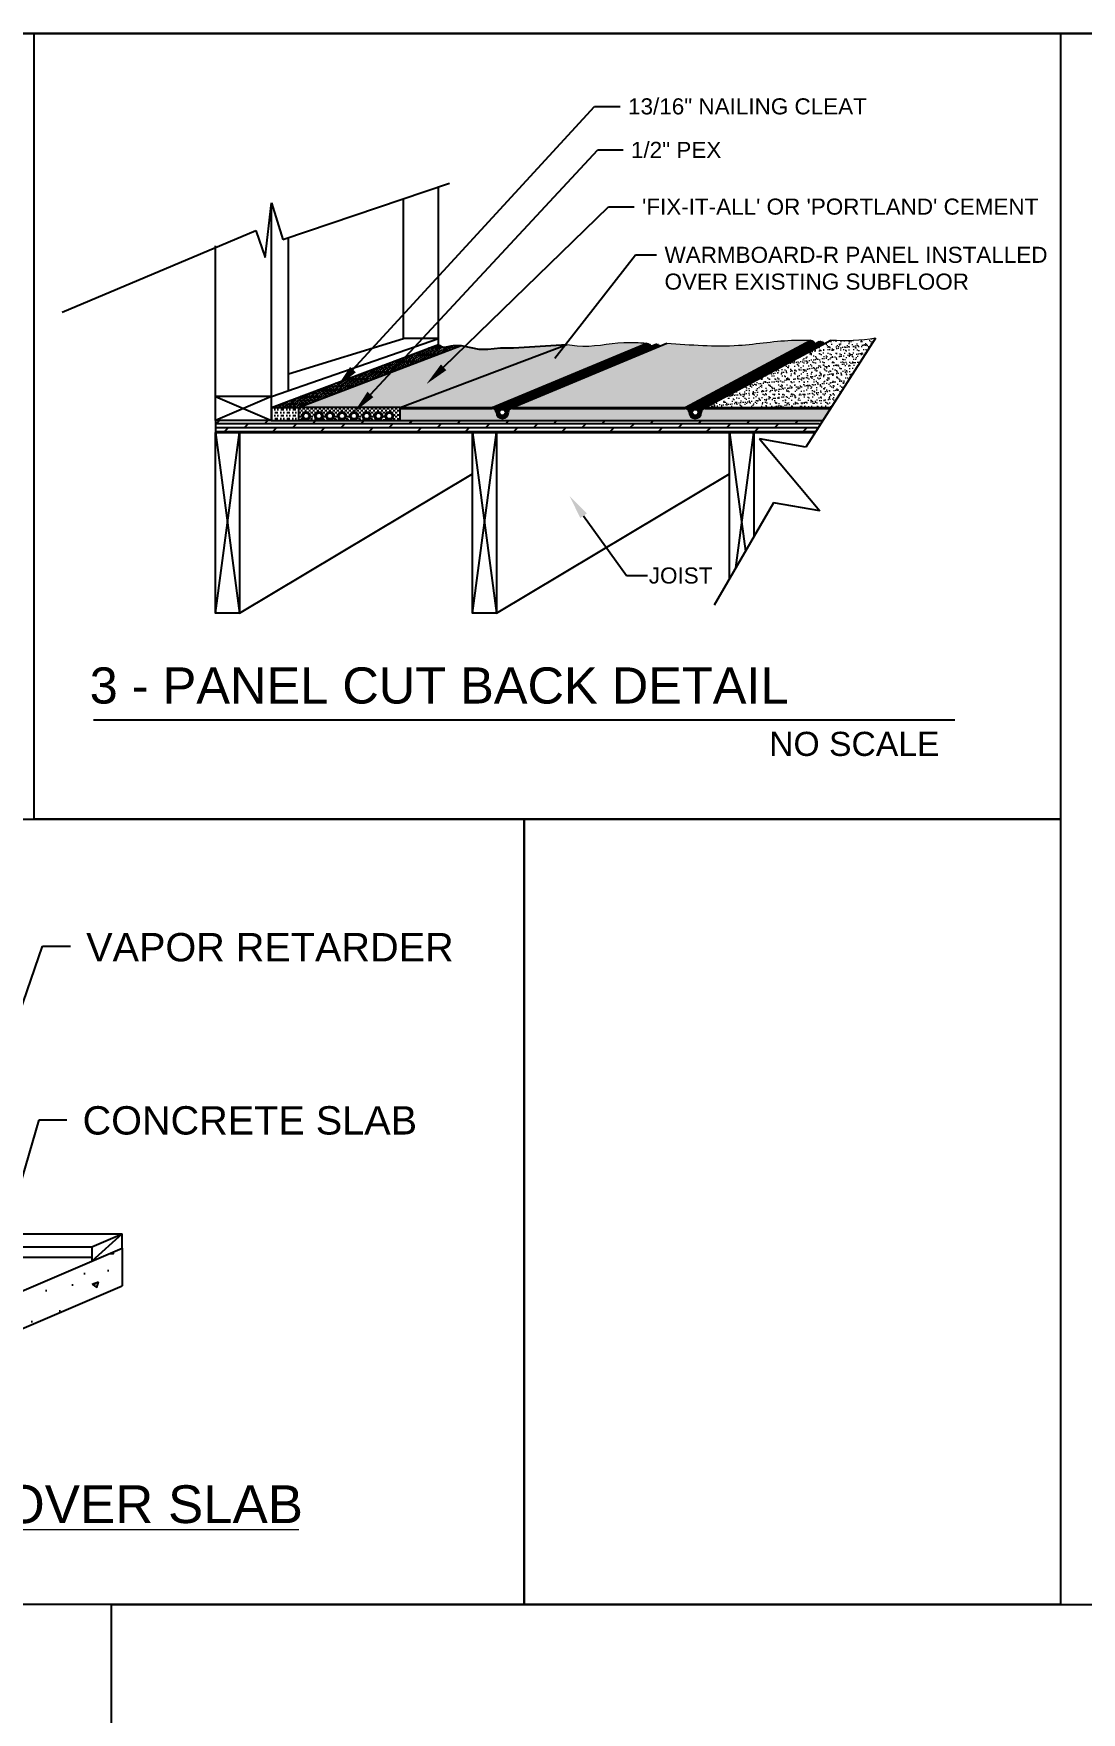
# Paper-space layout 'WB-R INST' of a CAD drawing. Header units: inches. Extents: x 0.2 to 34.4, y 0.5 to 23.
# Drawn here: x 6.58 to 13.1, y 12.55 to 23 of the extents above; entities that cross this region are included whole.
import ezdxf
from ezdxf import colors
from ezdxf.entities.mleader import LeaderData, LeaderLine
from ezdxf.enums import TextEntityAlignment as Align
from ezdxf.math import Vec2, Vec3

# ---------------------------------------------------------------- set-up
doc = ezdxf.new("R2010")
doc.units = ezdxf.units.IN
doc.header["$MEASUREMENT"] = 0
doc.layers.add('B_Schedules', color=7, linetype='Continuous', lineweight=13)
doc.layers.add('W_Grooves', color=7, linetype='Continuous', lineweight=5)
for name, color, linetype in [('D_Details', 7, 'Continuous'), ('D_foundation', 145, 'Continuous'), ('S_PANEL DETAIL', 7, 'Continuous'), ('Title Block', 7, 'Continuous')]:
    doc.layers.add(name, color=color, linetype=linetype)
doc.styles.get("Standard").update_dxf_attribs({"font": 'arial.ttf'})
doc.dimstyles.get("Standard").update_dxf_attribs({"dimtxt": 4, "dimasz": 6, "dimexe": 0.18, "dimexo": 0.0625, "dimgap": 0.09, "dimtad": 0, "dimtih": 1, "dimtoh": 1, "dimdec": 4, "dimzin": 0, "dimdsep": 46, "dimlunit": 4, "dimtxsty": 'Standard', "dimcen": 0.09, "dimadec": 0, "dimazin": 0, "dimtfac": 1, "dimtdec": 4, "dimtofl": 0, "dimtmove": 0, "dimatfit": 3, "dimfxl": 1, "dimtolj": 1, "dimtzin": 0, "dimarcsym": 0})
pattern_1 = [(0, (-1705.35023, 1541.23139), (0.375, 0.1875), [0.1875, -0.1875, 0, -0.1875, 0, -0.1875])]

# ---------------------------------------------------------------- blocks, each defined once
blk = doc.blocks.new('WB-R Title Block')
at = {"layer": 'Title Block', "lineweight": 30}
blk.add_lwpolyline([(0, 0), (31.625, 0), (31.625, 22.5), (0, 22.5)], close=True, dxfattribs=at)
at = {"layer": 'Title Block'}
for tag, p in [('DATE', (33.404, 1.934)), ('DESIGNER', (33.506, 1.286)), ('REVIEWED', (33.643, 0.987))]:
    blk.add_attdef(tag, text='', height=0.125, dxfattribs=at).set_placement(p, align=Align.MIDDLE_CENTER)
blk = doc.blocks.new('WB-R Tubing Channel Detail')
at = {"layer": 'D_foundation'}
h = blk.add_hatch(dxfattribs=at)
h.set_pattern_fill('SWAMP', color=256, scale=0.2)
h.set_pattern_definition([(0, (-1705.35023, 1541.23139), (0.1, 0.17320508), [0.025, -0.175]), (90, (-1705.33773, 1541.23139), (-0.1, 0.1732050806), [0.0125, -0.333910161]), (90, (-1705.3346, 1541.23139), (-0.1, 0.1732050806), [0.01, -0.336410161]), (90, (-1705.34085, 1541.23139), (-0.1, 0.1732050806), [0.01, -0.336410161]), (60, (-1705.33148, 1541.23139), (-0.1, 0.173205081), [0.008, -0.192]), (120, (-1705.34398, 1541.23139), (-0.2, 8e-11), [0.008, -0.192])])
h.paths.add_polyline_path([(29.46, 23.36), (26.13, 23.15), (25.32, 23.14), (24.53, 23.07), (23.98, 23.07), (22.87, 23.29), (12.76, 19.44), (19.08, 19.44)])
at = {"layer": 'S_PANEL DETAIL'}
h = blk.add_hatch(dxfattribs=at)
h.set_pattern_fill('ANSI36', color=42, angle=345)
h.set_pattern_definition([(30, (-1705.35023, 1541.23139), (0.126943057, 0.2176281755), [0.3125, -0.0625, 0, -0.0625])])
edge = h.paths.add_edge_path()
edge.add_spline(control_points=[(22.87, 23.29), (22.63, 23.29), (22.23, 23.3), (21.71, 23.14), (21.52, 23.31), (21.46, 23.36)], knot_values=[0, 0, 0, 0, 0.729279, 1.214837, 1.452489, 1.452489, 1.452489, 1.452489], degree=3, periodic=0)
edge.add_line((21.46, 23.36), (11.08, 19.44))
edge.add_line((11.08, 19.44), (12.76, 19.44))
edge.add_line((12.76, 19.44), (22.87, 23.29))
h = blk.add_hatch(dxfattribs=at)
h.set_pattern_fill('MUDST', color=36, scale=0.75)
h.set_pattern_definition(pattern_1)
h.paths.add_polyline_path([(11.08, 19.44), (11.08, 18.63), (12.76, 18.63), (12.76, 19.44)])
h = blk.add_hatch(dxfattribs=at)
h.set_pattern_fill('MUDST', color=36, scale=0.75)
h.set_pattern_definition(pattern_1)
h.paths.add_polyline_path([(45.85, 19.38), (38.06, 19.38, 0.414308), (37.81, 19.13, -1), (37.06, 19.13, 0.414214), (36.81, 19.38), (26.06, 19.38, 0.414214), (25.81, 19.13, -1), (25.06, 19.13, 0.414214), (24.81, 19.38), (19.08, 19.38), (19.08, 18.63), (45.38, 18.63)])
h = blk.add_hatch(dxfattribs=at)
h.set_pattern_fill('DOLMIT', color=42)
h.set_pattern_definition([(0, (-1705.35023, 1541.2314), (0, 0.25), []), (45, (-1705.3502, 1541.2314), (-0.5, 0.5), [0.3535534, -0.70710678])])
h.paths.add_polyline_path([(44.84, 17.88), (45.28, 18.63), (7.58, 18.63), (7.58, 17.88)])
at = {"layer": 'W_Grooves', "ltscale": 0.8}
h = blk.add_hatch(dxfattribs=at)
h.set_pattern_fill('AR-SAND', color=93, scale=0.2)
h.set_pattern_definition([(37.5, (-1708.99314, 1541.2314), (-0.01259867, 0.385364754), [0, -0.304, 0, -0.34, 0, -0.325]), (7.5, (-1708.99314, 1541.2314), (0.35395534, 0.56442921), [0, -0.164, 0, -0.274, 0, -0.105]), (327.5, (-1709.23914, 1541.2314), (0.62282837, 0.00113181), [0, -0.1, 0, -0.36, 0, -0.47]), (317.5, (-1709.23914, 1541.2314), (0.60122532, 0.17553511), [0, -0.05, 0, -0.236, 0, -0.27])])
edge = h.paths.add_edge_path()
edge.add_line((19.08, 19.44), (24.81, 19.44))
edge.add_line((24.81, 19.44), (34.42, 23.45))
edge.add_spline(control_points=[(34.42, 23.45), (33.95, 23.48), (32.5, 23.56), (30.84, 23.13), (29.67, 23.33), (29.46, 23.36)], knot_values=[0, 0, 0, 0, 1.434978, 4.340374, 4.980058, 4.980058, 4.980058, 4.980058], degree=3, periodic=0)
edge.add_line((29.46, 23.36), (19.08, 19.44))
edge = h.paths.add_edge_path()
edge.add_line((36.81, 19.44), (44.63, 23.63))
edge.add_spline(control_points=[(44.63, 23.63), (44.3, 23.64), (42.8, 23.65), (39.83, 23.12), (37.16, 23.33), (35.67, 23.45)], knot_values=[0, 0, 0, 0, 0.980339, 4.510905, 8.972064, 8.972064, 8.972064, 8.972064], degree=3, periodic=0)
edge.add_line((35.67, 23.45), (26.06, 19.44))
edge.add_line((26.06, 19.44), (36.81, 19.44))
h = blk.add_hatch(dxfattribs=at)
h.set_pattern_fill('AR-SAND', color=93, scale=0.2)
h.set_pattern_definition([(37.5, (-1705.35023, 1541.2314), (-0.01259867, 0.385364754), [0, -0.304, 0, -0.34, 0, -0.325]), (7.5, (-1705.35023, 1541.2314), (0.35395534, 0.56442921), [0, -0.164, 0, -0.274, 0, -0.105]), (327.5, (-1705.59623, 1541.2314), (0.62282837, 0.00113181), [0, -0.1, 0, -0.36, 0, -0.47]), (317.5, (-1705.59623, 1541.2314), (0.60122532, 0.17553511), [0, -0.05, 0, -0.236, 0, -0.27])])
h.paths.add_polyline_path([(38.06, 19.44), (45.89, 19.44), (48.66, 23.76, -0.05656), (45.88, 23.63)])
at = {"layer": 'D_foundation'}
for p, q in [((12.76, 19.44), (22.87, 23.29)), ((22.87, 23.29), (23.98, 23.07)), ((23.98, 23.07), (24.53, 23.07)), ((24.53, 23.07), (25.32, 23.14)), ((25.32, 23.14), (26.13, 23.15)), ((26.13, 23.15), (29.46, 23.36))]:
    blk.add_line(p, q, dxfattribs=at)
at = {"layer": 'S_PANEL DETAIL', "linetype": 'Continuous'}
for p, q in [((11.78, 29.89), (22.15, 33.4)), ((10.69, 28.78), (11.08, 32.18)), ((11.08, 32.18), (11.78, 29.89)), ((-1.95, 25.36), (10.09, 30.46)), ((10.09, 30.46), (10.69, 28.78)), ((48.66, 23.76), (44.32, 16.97)), ((44.32, 16.97), (41.44, 17.48)), ((41.44, 17.48), (45.19, 13)), ((42.31, 13.51), (38.62, 7.14)), ((45.19, 13), (42.31, 13.51))]:
    blk.add_line(p, q, dxfattribs=at)
at = {"layer": 'S_PANEL DETAIL', "color": 36}
for p, q in [((19.28, 23.74), (19.28, 32.44)), ((21.46, 23.06), (21.46, 33.17)), ((11.08, 18.63), (11.08, 32.18)), ((7.58, 18.63), (7.58, 29.5)), ((12.14, 20.5), (12.14, 30.01)), ((12.14, 21.54), (19.28, 23.74)), ((21.46, 23.74), (19.28, 23.74)), ((11.08, 20.13), (7.58, 20.13)), ((7.58, 20.13), (11.08, 18.63)), ((11.08, 20.13), (7.58, 18.63)), ((11.08, 18.63), (7.58, 18.63))]:
    blk.add_line(p, q, dxfattribs=at)
at = {"layer": 'S_PANEL DETAIL', "color": 42}
for p, q in [((11.08, 19.44), (21.46, 23.36)), ((12.76, 19.44), (22.87, 23.29)), ((11.08, 19.44), (12.76, 19.44)), ((11.08, 19.44), (11.08, 18.63)), ((12.76, 19.43), (12.76, 18.63)), ((19.08, 18.63), (19.08, 19.44)), ((7.58, 18.63), (7.58, 17.88)), ((7.58, 17.88), (11.08, 17.88)), ((11.08, 18.63), (45.38, 18.63)), ((11.08, 17.88), (44.84, 17.88))]:
    blk.add_line(p, q, dxfattribs=at)
at = {"layer": 'S_PANEL DETAIL', "color": 112}
for p, q in [((19.08, 19.44), (29.46, 23.36)), ((24.81, 19.44), (34.42, 23.45)), ((24.81, 19.44), (34.42, 23.45)), ((25.04, 19.35), (34.65, 23.36)), ((25.06, 19.33), (34.67, 23.34)), ((25.08, 19.3), (34.69, 23.31)), ((26.06, 19.44), (35.67, 23.45)), ((36.81, 19.44), (44.63, 23.63)), ((37.04, 19.35), (44.85, 23.54)), ((37.06, 19.32), (44.88, 23.51)), ((37.09, 19.28), (44.91, 23.47)), ((38.06, 19.44), (45.88, 23.63)), ((19.08, 19.44), (24.81, 19.44)), ((19.08, 19.38), (24.81, 19.38)), ((25.11, 19.25), (25.23, 19.29)), ((25.12, 19.18), (25.2, 19.21)), ((25.13, 19.13), (25.19, 19.15)), ((25.13, 19.13), (25.19, 19.15)), ((25.13, 19.09), (25.19, 19.12)), ((25.13, 19.09), (25.19, 19.12)), ((25.13, 19.06), (25.19, 19.08)), ((25.15, 19.03), (25.2, 19.05)), ((25.16, 18.98), (25.22, 19.01)), ((25.18, 18.96), (25.24, 18.98)), ((25.2, 18.93), (25.26, 18.95)), ((25.24, 18.89), (25.3, 18.92)), ((25.28, 18.86), (25.35, 18.89)), ((25.32, 18.84), (25.43, 18.88)), ((26.06, 19.44), (36.81, 19.44)), ((26.06, 19.38), (36.81, 19.38)), ((37.11, 19.23), (37.24, 19.28)), ((37.12, 19.18), (37.2, 19.21)), ((37.13, 19.13), (37.19, 19.15)), ((37.13, 19.09), (37.19, 19.12)), ((37.14, 19.06), (37.2, 19.08)), ((37.15, 19.03), (37.2, 19.05)), ((37.15, 19.01), (37.21, 19.03)), ((37.16, 18.98), (37.22, 19.01)), ((37.18, 18.96), (37.24, 18.98)), ((37.2, 18.93), (37.26, 18.95)), ((37.24, 18.89), (37.3, 18.92)), ((37.28, 18.86), (37.35, 18.89)), ((37.32, 18.84), (37.43, 18.88)), ((38.06, 19.44), (45.89, 19.44)), ((38.06, 19.38), (45.85, 19.38))]:
    blk.add_line(p, q, dxfattribs=at)
at = {"layer": 'S_PANEL DETAIL', "color": 112, "lineweight": 13}
for p, q in [((24.9, 19.43), (34.51, 23.44)), ((24.94, 19.42), (34.55, 23.43)), ((24.97, 19.41), (34.58, 23.41)), ((24.98, 19.39), (34.59, 23.4)), ((25.01, 19.37), (34.62, 23.38)), ((36.9, 19.43), (44.71, 23.62)), ((36.94, 19.42), (44.75, 23.61)), ((36.97, 19.41), (44.78, 23.6)), ((36.98, 19.39), (44.8, 23.59)), ((37.01, 19.37), (44.83, 23.57))]:
    blk.add_line(p, q, dxfattribs=at)
at = {"layer": 'S_PANEL DETAIL', "color": 1}
for p, q in [((25.34, 19.35), (34.95, 23.36)), ((25.43, 19.38), (35.04, 23.39)), ((25.54, 19.36), (35.15, 23.37)), ((25.62, 19.3), (35.23, 23.31)), ((37.34, 19.35), (45.15, 23.55)), ((37.34, 19.35), (45.15, 23.55)), ((37.43, 19.38), (45.25, 23.57)), ((37.54, 19.36), (45.36, 23.55)), ((37.62, 19.3), (45.44, 23.5)), ((12.98, 18.91), (13.07, 19.01)), ((13, 18.8), (13.05, 18.85)), ((13.04, 19.04), (13.04, 19.04)), ((13.11, 19.11), (13.11, 19.11)), ((13.13, 19.06), (13.22, 19.15)), ((13.24, 19.11), (13.24, 19.11)), ((13.25, 18.66), (13.48, 18.88)), ((13.28, 19.08), (13.33, 19.13)), ((13.36, 19.03), (13.41, 19.08)), ((13.41, 18.95), (13.46, 19)), ((13.44, 18.91), (13.44, 18.91)), ((13.77, 18.91), (13.86, 19.01)), ((13.79, 18.8), (13.84, 18.85)), ((13.83, 19.04), (13.83, 19.04)), ((13.9, 19.11), (13.9, 19.11)), ((13.92, 19.06), (14.01, 19.15)), ((14.03, 19.11), (14.03, 19.11)), ((14.04, 18.66), (14.27, 18.88)), ((14.07, 19.08), (14.12, 19.13)), ((14.16, 19.03), (14.2, 19.08)), ((14.2, 18.95), (14.25, 19)), ((14.23, 18.91), (14.23, 18.91)), ((14.46, 18.91), (14.56, 19.01)), ((14.49, 18.8), (14.53, 18.85)), ((14.53, 19.04), (14.53, 19.04)), ((14.59, 19.11), (14.59, 19.11)), ((14.61, 19.06), (14.71, 19.15)), ((14.73, 19.11), (14.73, 19.11)), ((14.74, 18.66), (14.96, 18.88)), ((14.77, 19.08), (14.82, 19.13)), ((14.85, 19.03), (14.89, 19.08)), ((14.9, 18.95), (14.95, 19)), ((14.93, 18.91), (14.93, 18.91)), ((15.21, 18.91), (15.31, 19.01)), ((15.24, 18.8), (15.28, 18.85)), ((15.28, 19.04), (15.28, 19.04)), ((15.34, 19.11), (15.34, 19.11)), ((15.36, 19.06), (15.46, 19.15)), ((15.48, 19.11), (15.48, 19.11)), ((15.49, 18.66), (15.71, 18.88)), ((15.52, 19.08), (15.57, 19.13)), ((15.6, 19.03), (15.64, 19.08)), ((15.65, 18.95), (15.7, 19)), ((15.68, 18.91), (15.68, 18.91)), ((15.95, 18.91), (16.04, 19.01)), ((15.97, 18.8), (16.02, 18.85)), ((16.01, 19.04), (16.01, 19.04)), ((16.08, 19.11), (16.08, 19.11)), ((16.1, 19.06), (16.19, 19.15)), ((16.21, 19.11), (16.21, 19.11)), ((16.22, 18.66), (16.45, 18.88)), ((16.25, 19.08), (16.3, 19.13)), ((16.34, 19.03), (16.38, 19.08)), ((16.38, 18.95), (16.43, 19)), ((16.41, 18.91), (16.41, 18.91)), ((16.74, 18.91), (16.83, 19.01)), ((16.76, 18.8), (16.81, 18.85)), ((16.81, 19.04), (16.81, 19.04)), ((16.87, 19.11), (16.87, 19.11)), ((16.89, 19.06), (16.98, 19.15)), ((17, 19.11), (17, 19.11)), ((17.01, 18.66), (17.24, 18.88)), ((17.05, 19.08), (17.09, 19.13)), ((17.13, 19.03), (17.17, 19.08)), ((17.17, 18.95), (17.22, 19)), ((17.2, 18.91), (17.2, 18.91)), ((17.48, 18.91), (17.57, 19.01)), ((17.5, 18.8), (17.55, 18.85)), ((17.54, 19.04), (17.54, 19.04)), ((17.61, 19.11), (17.61, 19.11)), ((17.63, 19.06), (17.72, 19.15)), ((17.74, 19.11), (17.74, 19.11)), ((17.75, 18.66), (17.98, 18.88)), ((17.78, 19.08), (17.83, 19.13)), ((17.86, 19.03), (17.91, 19.08)), ((17.91, 18.95), (17.96, 19)), ((17.94, 18.91), (17.94, 18.91)), ((18.15, 18.91), (18.25, 19.01)), ((18.18, 18.8), (18.22, 18.85)), ((18.22, 19.04), (18.22, 19.04)), ((18.28, 19.11), (18.28, 19.11)), ((18.3, 19.06), (18.39, 19.15)), ((18.42, 19.11), (18.42, 19.11)), ((18.43, 18.66), (18.65, 18.88)), ((18.46, 19.08), (18.51, 19.13)), ((18.54, 19.03), (18.58, 19.08)), ((18.59, 18.95), (18.64, 19)), ((18.61, 18.91), (18.61, 18.91)), ((25.19, 19.14), (25.28, 19.23)), ((25.21, 19.03), (25.26, 19.07)), ((25.25, 19.27), (25.25, 19.27)), ((25.25, 19), (25.25, 19)), ((25.27, 18.95), (25.31, 18.99)), ((25.32, 19.33), (25.32, 19.33)), ((25.32, 18.93), (25.32, 18.93)), ((25.34, 19.29), (25.43, 19.38)), ((25.35, 18.9), (25.4, 18.95)), ((25.45, 19.33), (25.45, 19.33)), ((25.45, 18.93), (25.45, 18.93)), ((25.46, 18.88), (25.69, 19.1)), ((25.49, 19.31), (25.54, 19.36)), ((25.55, 18.9), (25.71, 18.97)), ((25.58, 19.26), (25.62, 19.3)), ((25.58, 18.93), (25.58, 18.93)), ((25.62, 19.17), (25.67, 19.22)), ((25.65, 19.13), (25.65, 19.13)), ((25.65, 19), (25.65, 19)), ((25.67, 19.22), (25.78, 19.26)), ((25.67, 19.04), (25.75, 19.06)), ((37.19, 19.14), (37.28, 19.23)), ((37.21, 19.03), (37.26, 19.07)), ((37.25, 19.27), (37.25, 19.27)), ((37.25, 19), (37.25, 19)), ((37.27, 18.95), (37.31, 18.99)), ((37.32, 19.33), (37.32, 19.33)), ((37.32, 18.93), (37.32, 18.93)), ((37.34, 19.29), (37.43, 19.38)), ((37.35, 18.9), (37.4, 18.95)), ((37.45, 19.33), (37.45, 19.33)), ((37.45, 18.93), (37.45, 18.93)), ((37.46, 18.88), (37.69, 19.1)), ((37.49, 19.31), (37.54, 19.36)), ((37.55, 18.9), (37.71, 18.97)), ((37.58, 19.26), (37.62, 19.3)), ((37.58, 18.93), (37.58, 18.93)), ((37.62, 19.17), (37.67, 19.22)), ((37.65, 19.13), (37.65, 19.13)), ((37.65, 19), (37.65, 19)), ((37.67, 19.22), (37.78, 19.26)), ((37.67, 19.04), (37.75, 19.06)), ((13.04, 18.78), (13.04, 18.78)), ((13.05, 18.73), (13.1, 18.77)), ((13.11, 18.71), (13.11, 18.71)), ((13.13, 18.67), (13.18, 18.72)), ((13.24, 18.71), (13.24, 18.71)), ((13.37, 18.71), (13.37, 18.71)), ((13.44, 18.78), (13.44, 18.78)), ((13.83, 18.78), (13.83, 18.78)), ((13.85, 18.73), (13.89, 18.77)), ((13.9, 18.71), (13.9, 18.71)), ((13.93, 18.67), (13.98, 18.72)), ((14.03, 18.71), (14.03, 18.71)), ((14.16, 18.71), (14.16, 18.71)), ((14.23, 18.78), (14.23, 18.78)), ((14.53, 18.78), (14.53, 18.78)), ((14.54, 18.73), (14.58, 18.77)), ((14.59, 18.71), (14.59, 18.71)), ((14.62, 18.67), (14.67, 18.72)), ((14.73, 18.71), (14.73, 18.71)), ((14.86, 18.71), (14.86, 18.71)), ((14.93, 18.78), (14.93, 18.78)), ((15.28, 18.78), (15.28, 18.78)), ((15.29, 18.73), (15.34, 18.77)), ((15.34, 18.71), (15.34, 18.71)), ((15.37, 18.67), (15.42, 18.72)), ((15.48, 18.71), (15.48, 18.71)), ((15.61, 18.71), (15.61, 18.71)), ((15.68, 18.78), (15.68, 18.78)), ((16.01, 18.78), (16.01, 18.78)), ((16.03, 18.73), (16.07, 18.77)), ((16.08, 18.71), (16.08, 18.71)), ((16.11, 18.67), (16.16, 18.72)), ((16.21, 18.71), (16.21, 18.71)), ((16.35, 18.71), (16.35, 18.71)), ((16.41, 18.78), (16.41, 18.78)), ((16.81, 18.78), (16.81, 18.78)), ((16.82, 18.73), (16.86, 18.77)), ((16.87, 18.71), (16.87, 18.71)), ((16.9, 18.67), (16.95, 18.72)), ((17, 18.71), (17, 18.71)), ((17.14, 18.71), (17.14, 18.71)), ((17.2, 18.78), (17.2, 18.78)), ((17.54, 18.78), (17.54, 18.78)), ((17.55, 18.73), (17.6, 18.77)), ((17.61, 18.71), (17.61, 18.71)), ((17.64, 18.67), (17.68, 18.72)), ((17.74, 18.71), (17.74, 18.71)), ((17.87, 18.71), (17.87, 18.71)), ((17.94, 18.78), (17.94, 18.78)), ((18.22, 18.78), (18.22, 18.78)), ((18.23, 18.73), (18.27, 18.77)), ((18.28, 18.71), (18.28, 18.71)), ((18.31, 18.67), (18.36, 18.72)), ((18.42, 18.71), (18.42, 18.71))]:
    blk.add_line(p, q, dxfattribs=at)
at = {"layer": 'S_PANEL DETAIL', "color": 145}
for p, q in [((19.08, 19.44), (12.76, 19.44)), ((12.76, 19.37), (12.89, 19.37)), ((12.76, 19.12), (12.89, 19.12)), ((12.76, 18.87), (12.89, 18.87)), ((12.89, 19.24), (13.01, 19.24)), ((12.89, 18.99), (13.01, 18.99)), ((13.01, 19.37), (13.14, 19.37)), ((13.01, 19.13), (13.12, 19.13)), ((13.14, 19.25), (13.26, 19.25)), ((13.26, 19.37), (13.39, 19.37)), ((13.34, 19.13), (13.39, 19.13)), ((13.39, 19.25), (13.51, 19.25)), ((13.46, 19), (13.51, 19)), ((13.51, 19.37), (13.64, 19.37)), ((13.51, 19.13), (13.64, 19.13)), ((13.51, 18.88), (13.64, 18.88)), ((13.64, 19.25), (13.76, 19.25)), ((13.64, 19), (13.76, 19)), ((13.76, 19.37), (13.89, 19.37)), ((13.76, 19.13), (13.89, 19.13)), ((13.76, 18.88), (13.77, 18.88)), ((13.89, 19.25), (14.01, 19.25)), ((14.01, 19.37), (14.14, 19.37)), ((14.13, 19.13), (14.14, 19.13)), ((14.14, 19.25), (14.26, 19.25)), ((14.25, 19), (14.26, 19)), ((14.26, 19.37), (14.39, 19.37)), ((14.26, 19.13), (14.39, 19.13)), ((14.27, 18.88), (14.39, 18.88)), ((14.39, 19.25), (14.51, 19.25)), ((14.39, 19), (14.48, 19)), ((14.51, 19.37), (14.64, 19.37)), ((14.51, 19.13), (14.6, 19.13)), ((14.64, 19.25), (14.76, 19.25)), ((14.76, 19.37), (14.89, 19.37)), ((14.83, 19.13), (14.89, 19.13)), ((14.89, 19.25), (15.01, 19.25)), ((14.94, 19), (15.01, 19)), ((15.01, 19.37), (15.14, 19.37)), ((15.01, 19.13), (15.14, 19.13)), ((15.01, 18.88), (15.14, 18.88)), ((15.14, 19.25), (15.26, 19.25)), ((15.14, 19), (15.23, 19)), ((15.26, 19.37), (15.39, 19.37)), ((15.26, 19.13), (15.35, 19.13)), ((15.39, 19.25), (15.51, 19.25)), ((15.51, 19.37), (15.64, 19.37)), ((15.58, 19.13), (15.64, 19.13)), ((15.64, 19.25), (15.76, 19.25)), ((15.69, 19), (15.76, 19)), ((15.76, 19.37), (15.89, 19.37)), ((15.76, 19.13), (15.89, 19.13)), ((15.76, 18.88), (15.89, 18.88)), ((15.89, 19.25), (16.01, 19.25)), ((15.89, 19), (15.97, 19)), ((16.01, 19.37), (16.14, 19.37)), ((16.01, 19.13), (16.09, 19.13)), ((16.14, 19.25), (16.26, 19.25)), ((16.26, 19.37), (16.39, 19.37)), ((16.31, 19.13), (16.39, 19.13)), ((16.39, 19.25), (16.51, 19.25)), ((16.43, 19), (16.51, 19)), ((16.51, 19.37), (16.64, 19.37)), ((16.51, 19.13), (16.64, 19.13)), ((16.51, 18.88), (16.64, 18.88)), ((16.64, 19.25), (16.76, 19.25)), ((16.64, 19), (16.76, 19)), ((16.76, 19.37), (16.89, 19.37)), ((16.76, 19.13), (16.88, 19.13)), ((16.89, 19.25), (17.01, 19.25)), ((17.01, 19.37), (17.14, 19.37)), ((17.1, 19.13), (17.14, 19.13)), ((17.14, 19.25), (17.26, 19.25)), ((17.22, 19), (17.26, 19)), ((17.26, 19.37), (17.39, 19.37)), ((17.26, 19.13), (17.39, 19.13)), ((17.28, 18.88), (17.4, 18.88)), ((17.39, 19.25), (17.51, 19.25)), ((17.39, 19), (17.5, 19)), ((17.51, 19.37), (17.64, 19.37)), ((17.51, 19.13), (17.62, 19.13)), ((17.64, 19.25), (17.76, 19.25)), ((17.76, 19.37), (17.89, 19.37)), ((17.84, 19.13), (17.89, 19.13)), ((17.89, 19.25), (18.01, 19.25)), ((17.96, 19), (18.01, 19)), ((18.01, 19.37), (18.14, 19.37)), ((18.01, 19.13), (18.14, 19.13)), ((18.01, 18.88), (18.14, 18.88)), ((18.14, 19.24), (18.26, 19.24)), ((18.26, 19.37), (18.39, 19.37)), ((18.39, 19.24), (18.51, 19.24)), ((18.51, 19.37), (18.64, 19.37)), ((18.54, 19.12), (18.64, 19.12)), ((18.64, 19.24), (18.76, 19.24)), ((18.64, 18.99), (18.76, 18.99)), ((18.76, 19.37), (18.89, 19.37)), ((18.76, 19.12), (18.89, 19.12)), ((18.76, 18.87), (18.89, 18.87)), ((18.89, 19.24), (19.01, 19.24)), ((18.89, 18.99), (19.01, 18.99)), ((19.01, 19.37), (19.08, 19.37)), ((19.01, 19.12), (19.08, 19.12)), ((19.01, 18.87), (19.08, 18.87)), ((12.77, 18.66), (12.9, 18.66)), ((12.89, 18.74), (13, 18.74)), ((13.02, 18.66), (13.15, 18.66)), ((13.25, 18.66), (13.37, 18.66)), ((13.27, 18.66), (13.4, 18.66)), ((13.5, 18.74), (13.62, 18.74)), ((13.5, 18.66), (13.62, 18.66)), ((13.75, 18.74), (13.87, 18.74)), ((13.75, 18.66), (13.87, 18.66)), ((13.76, 18.66), (13.89, 18.66)), ((14.01, 18.66), (14.14, 18.66)), ((14.24, 18.74), (14.36, 18.74)), ((14.26, 18.66), (14.39, 18.66)), ((14.49, 18.74), (14.61, 18.74)), ((14.51, 18.66), (14.64, 18.66)), ((14.76, 18.66), (14.89, 18.66)), ((14.96, 18.74), (15.09, 18.74)), ((15.01, 18.66), (15.14, 18.66)), ((15.21, 18.74), (15.34, 18.74)), ((15.26, 18.66), (15.39, 18.66)), ((15.51, 18.66), (15.64, 18.66)), ((15.71, 18.74), (15.84, 18.74)), ((15.76, 18.66), (15.89, 18.66)), ((15.96, 18.74), (16.09, 18.74)), ((16.01, 18.66), (16.14, 18.66)), ((16.26, 18.66), (16.39, 18.66)), ((16.48, 18.74), (16.61, 18.74)), ((16.51, 18.66), (16.64, 18.66)), ((16.73, 18.74), (16.86, 18.74)), ((16.76, 18.66), (16.89, 18.66)), ((17.01, 18.66), (17.14, 18.66)), ((17.23, 18.74), (17.36, 18.74)), ((17.26, 18.66), (17.39, 18.66)), ((17.48, 18.74), (17.61, 18.74)), ((17.51, 18.66), (17.64, 18.66)), ((17.76, 18.66), (17.89, 18.66)), ((18.01, 18.66), (18.14, 18.66)), ((18.14, 18.74), (18.21, 18.74)), ((18.26, 18.62), (18.39, 18.62)), ((18.51, 18.62), (18.64, 18.62)), ((18.64, 18.74), (18.76, 18.74)), ((18.76, 18.62), (18.89, 18.62)), ((18.89, 18.74), (19.01, 18.74)), ((19.01, 18.62), (19.08, 18.62))]:
    blk.add_line(p, q, dxfattribs=at)
at = {"layer": 'S_PANEL DETAIL'}
blk.add_line((0, 0), (53.6, 0), dxfattribs=at)
at = {"layer": 'S_PANEL DETAIL', "color": 36}
for points in [[(11.08, 20.13), (21.46, 23.74)], [(9.08, 17.88), (9.08, 6.63), (7.58, 6.63), (7.58, 17.88)], [(7.58, 17.88), (9.08, 6.63)], [(7.58, 6.63), (9.08, 17.88)], [(25.08, 17.88), (25.08, 6.63), (23.58, 6.63), (23.58, 17.88)], [(23.58, 17.88), (25.08, 6.63)], [(23.58, 6.63), (25.08, 17.88)], [(39.58, 8.8), (39.58, 17.88)], [(39.58, 17.88), (40.57, 10.5)], [(39.96, 9.45), (41.08, 17.88)], [(41.08, 17.88), (41.08, 11.39)], [(9.08, 6.63), (23.58, 15.31)], [(25.08, 6.63), (39.58, 15.31)]]:
    blk.add_lwpolyline(points, dxfattribs=at)
blk.add_lwpolyline([(7.58, 17.88), (9.08, 17.88), (9.08, 17.88), (7.58, 17.88)], close=True, dxfattribs=at)
at = {"layer": 'S_PANEL DETAIL', "color": 1}
for centre, radius in [((13.23, 18.91), 0.25), ((13.23, 18.91), 0.188), ((14.02, 18.91), 0.25), ((14.02, 18.91), 0.188), ((14.71, 18.91), 0.25), ((14.71, 18.91), 0.188), ((15.46, 18.91), 0.25), ((15.46, 18.91), 0.188), ((16.2, 18.91), 0.25), ((16.2, 18.91), 0.188), ((16.99, 18.91), 0.25), ((16.99, 18.91), 0.188), ((17.73, 18.91), 0.25), ((17.73, 18.91), 0.188), ((18.4, 18.91), 0.25), ((18.4, 18.91), 0.188), ((25.44, 19.13), 0.25), ((25.44, 19.13), 0.188), ((37.44, 19.13), 0.25), ((37.44, 19.13), 0.188)]:
    blk.add_circle(centre, radius, dxfattribs=at)
at = {"layer": 'S_PANEL DETAIL', "color": 112}
for centre, radius, start, end in [((24.81, 19.13), 0.312, 0, 90), ((24.81, 19.13), 0.25, 0, 90), ((25.44, 19.13), 0.375, 180, 360), ((25.44, 19.13), 0.312, 180, 360), ((26.06, 19.13), 0.312, 90, 180), ((26.06, 19.13), 0.25, 90, 180), ((36.81, 19.13), 0.312, 0, 90), ((36.81, 19.13), 0.25, 0, 90), ((37.44, 19.13), 0.375, 180, 0), ((37.44, 19.13), 0.312, 180, 0), ((38.06, 19.13), 0.312, 90, 180), ((38.06, 19.13), 0.25, 90, 180)]:
    blk.add_arc(centre, radius, start, end, dxfattribs=at)
at = {"layer": 'S_PANEL DETAIL', "color": 42}
blk.add_spline([(21.46, 23.36), (21.65, 23.23), (22.25, 23.27), (22.87, 23.29)], degree=3, dxfattribs=at)
at = {"layer": 'W_Grooves', "color": 112}
blk.add_arc((46.7, 35.94), 12.33, 266.1949, 279.1437, dxfattribs=at)
for points in [[(29.46, 23.36), (30.09, 23.27), (32.99, 23.48), (34.42, 23.45)], [(35.67, 23.45), (40.13, 23.31), (43.65, 23.63), (44.63, 23.63)]]:
    blk.add_spline(points, degree=3, dxfattribs=at)
at = {"layer": 'S_PANEL DETAIL'}
for s, height, p in [('3 - PANEL CUT BACK DETAIL', 2.25, (-0.24, 1.01)), ('NO SCALE', 1.5, (42.04, -2.25))]:
    blk.add_text(s, height=height, dxfattribs=at).set_placement(p)
ml = blk.add_multileader_mtext('Standard', dxfattribs=at)
ml.set_content('13/16" NAILING CLEAT', color=256)
ml.set_leader_properties()
ml.build(insert=Vec2(0, 0))
ml.multileader.update_dxf_attribs({"text_right_attachment_type": 6, "dogleg_length": 0.36, "arrow_head_size": 1.5})
ctx = ml.context
ctx.base_point, ctx.char_height, ctx.arrow_head_size, ctx.landing_gap_size, ctx.plane_origin = Vec3(32.76, 38.17), 1, 1.5, 0.5, Vec3(22.88, 28.07)
ctx.right_attachment = 6
notes = []
notes.append((ctx, [(0, (1, 1, 0), (31.18, 38.17), (1, 0), 1.58, [(0, [(15.13, 20.69)], 0, [])])]))
ctx.mtext.insert, ctx.mtext.flow_direction = Vec3(33.26, 38.68), 5
ml = blk.add_multileader_mtext('Standard', dxfattribs=at)
ml.set_content('1/2" PEX ', color=256)
ml.set_leader_properties()
ml.build(insert=Vec2(0, 0))
ml.multileader.update_dxf_attribs({"text_right_attachment_type": 6, "dogleg_length": 0.36, "arrow_head_size": 1.5})
ctx = ml.context
ctx.base_point, ctx.char_height, ctx.arrow_head_size, ctx.landing_gap_size, ctx.plane_origin = Vec3(32.94, 35.47), 1, 1.5, 0.5, Vec3(23.15, 23.76)
ctx.right_attachment = 6
notes.append((ctx, [(0, (1, 1, 0), (31.37, 35.47), (1, 0), 1.58, [(0, [(16.21, 19.15)], 0, [])])]))
ctx.mtext.insert, ctx.mtext.flow_direction = Vec3(33.44, 35.97), 5
ml = blk.add_multileader_mtext('Standard', dxfattribs=at)
ml.set_content("'FIX-IT-ALL' OR 'PORTLAND' CEMENT", color=256)
ml.set_leader_properties()
ml.build(insert=Vec2(0, 0))
ml.multileader.update_dxf_attribs({"text_right_attachment_type": 6, "dogleg_length": 0.36, "arrow_head_size": 1.5})
ctx = ml.context
ctx.base_point, ctx.char_height, ctx.arrow_head_size, ctx.landing_gap_size, ctx.plane_origin = Vec3(33.63, 31.93), 1, 1.5, 0.5, Vec3(22.88, 25.91)
ctx.right_attachment = 6
notes.append((ctx, [(0, (1, 1, 0), (32.05, 31.93), (1, 0), 1.58, [(0, [(20.71, 20.89)], 0, [])])]))
ctx.mtext.insert, ctx.mtext.flow_direction = Vec3(34.13, 32.44), 5
ml = blk.add_multileader_mtext('Standard', dxfattribs=at)
ml.set_content('WARMBOARD-R PANEL INSTALLED\\POVER EXISTING SUBFLOOR', color=256)
ml.set_leader_properties()
ml.build(insert=Vec2(0, 0))
ml.multileader.update_dxf_attribs({"text_right_attachment_type": 6, "dogleg_length": 0.36, "arrow_head_size": 1.5})
ctx = ml.context
ctx.base_point, ctx.char_height, ctx.arrow_head_size, ctx.landing_gap_size, ctx.plane_origin = Vec3(35.03, 28.93), 1, 1.5, 0.5, Vec3(22.28, 19.44)
ctx.right_attachment = 6
notes.append((ctx, [(0, (1, 1, 0), (33.72, 28.93), (1, 0), 1.3, [(0, [(27.79, 21.33)], 0, [])])]))
ctx.mtext.insert, ctx.mtext.flow_direction = Vec3(35.53, 29.44), 5
ml = blk.add_multileader_mtext('Standard', dxfattribs=at)
ml.set_content('JOIST ', color=256)
ml.set_leader_properties()
ml.build(insert=Vec2(0, 0))
ml.multileader.update_dxf_attribs({"text_right_attachment_type": 6, "dogleg_length": 0.36, "arrow_head_size": 1.5})
ctx = ml.context
ctx.base_point, ctx.char_height, ctx.arrow_head_size, ctx.landing_gap_size, ctx.plane_origin = Vec3(34.46, 8.97), 1, 1.5, 0.09, Vec3(34.35, -0.61)
ctx.right_attachment = 6
notes.append((ctx, [(0, (1, 1, 0), (33.16, 8.97), (1, 0), 1.3, [(0, [(29.62, 13.92)], 0, [])])]))
ctx.mtext.insert, ctx.mtext.flow_direction = Vec3(34.55, 9.48), 5
for ctx, leaders in notes:
    for number, flags, end, landing, length, lines in leaders:
        leader = LeaderData()
        leader.index, (leader.has_last_leader_line, leader.has_dogleg_vector, leader.attachment_direction) = number, flags
        leader.last_leader_point, leader.dogleg_vector, leader.dogleg_length = Vec3(end), Vec3(landing), length
        for number, points, colour, breaks in lines:
            line = LeaderLine()
            line.index, line.vertices, line.color, line.breaks = number, Vec3.list(points), colors.encode_raw_color(colour), breaks
            leader.lines.append(line)
        ctx.leaders.append(leader)
blk = doc.blocks.new('WB-R OVER SLAB DETAIL')
at = {"layer": 'S_PANEL DETAIL'}
h = blk.add_hatch(dxfattribs=at)
h.set_pattern_fill('AR-CONC', color=252, style=0)
h.set_pattern_definition([(50, (-1158.262, 1757.738), (7.172602, -0.627521), [0.75, -8.25]), (355, (-1158.262, 1757.738), (-1.387513, 7.521921), [0.6, -6.6]), (100.4514, (-1157.6644, 1757.686), (5.785094, 6.894395), [0.637402, -7.01142]), (46.1842, (-1158.262, 1759.738), (10.67241, -1.65519), [1.125, -12.375]), (96.6356, (-1157.373, 1759.6), (9.346627, 9.74118), [0.956103, -10.51713]), (351.1842, (-1158.262, 1759.738), (9.34662, 9.741186), [0.9, -9.9]), (21, (-1157.262, 1759.238), (5.96907, -4.026189), [0.75, -8.25]), (326, (-1157.262, 1759.238), (2.433153, 7.2515), [0.6, -6.6]), (71.4514, (-1156.765, 1758.9024), (8.402226, 3.225305), [0.637402, -7.01142]), (37.5, (-1158.262, 1757.738), (0.1215986, 3.3289385), [0, -6.52, 0, -6.7, 0, -6.625]), (7.5, (-1158.262, 1757.738), (2.6306954, 3.944117), [0, -3.82, 0, -6.37, 0, -2.525]), (327.5, (-1160.492, 1757.738), (5.3382244, -0.2255487), [0, -2.5, 0, -7.8, 0, -10.35]), (317.5, (-1161.492, 1757.738), (5.831862, 1.00105), [0, -3.25, 0, -5.18, 0, -7.35])])
h.paths.add_polyline_path([(96.91, 27.96), (96.91, 31.95), (71.69, 21.15), (71.69, 17.16)])
at = {"layer": 'S_PANEL DETAIL', "color": 36}
for p, q in [((29.67, 32.07), (93.69, 32.07)), ((82.39, 33.45), (96.91, 33.45)), ((93.69, 32.07), (96.91, 33.45)), ((96.91, 33.45), (93.69, 30.57)), ((93.69, 32.07), (93.69, 30.57)), ((96.91, 31.95), (96.91, 33.45)), ((93.69, 30.96), (77.6, 30.96)), ((93.69, 30.57), (96.91, 31.95))]:
    blk.add_line(p, q, dxfattribs=at)
at = {"layer": 'S_PANEL DETAIL', "color": 252}
blk.add_line((71.69, 21.15), (96.91, 31.95), dxfattribs=at)
at = {"layer": 'S_PANEL DETAIL', "color": 9}
blk.add_line((96.91, 31.95), (96.91, 27.96), dxfattribs=at)
at = {"layer": 'S_PANEL DETAIL', "color": 253}
blk.add_line((71.69, 17.16), (96.91, 27.96), dxfattribs=at)
at = {"layer": 'Title Block', "lineweight": 18}
blk.add_line((-10.07, 2.15), (115.61, 2.15), dxfattribs=at)
at = {"char_height": 3, "attachment_point": 1}
for s, insert, width in [('\\A1;VAPOR RETARDER ', (93.1, 65.3), 38.9459), ('\\A1;CONCRETE SLAB', (92.72, 46.97), 37.8148)]:
    blk.add_mtext(s, dxfattribs=dict(at, insert=insert, width=width))
at = {"layer": 'S_PANEL DETAIL'}
blk.add_text(' WARMBOARD REMODEL PANEL OVER SLAB', height=4, dxfattribs=at).set_placement((-5.35, 2.84))
for points in [[(76.45, 29.25), (88.49, 63.92), (91.45, 63.92)], [(81.79, 23.75), (88.12, 45.54), (91.07, 45.54)]]:
    blk.add_leader(points, dimstyle='Standard', override={"dimasz": 4, "dimgap": 0.09, "dimtad": 0}, dxfattribs=at)

psp = doc.layouts.new('WB-R INST')

# ---------------------------------------------------------------- linework, layer by layer
at = {"layer": 'D_Details'}
for points in [[(6.58, 23), (12.967, 23), (12.967, 18.111), (6.58, 18.111)], [(0.188, 18.111), (9.63, 18.111), (9.63, 13.222), (0.188, 13.222)], [(9.63, 18.111), (12.967, 18.111), (12.967, 13.222), (9.63, 13.222)]]:
    psp.add_lwpolyline(points, close=True, dxfattribs=at)
at = {"layer": 'S_PANEL DETAIL'}
psp.add_lwpolyline([(7.061, 13.222), (19.501, 13.222), (19.507, 4.448), (7.061, 4.448)], close=True, dxfattribs=at)
at = {"layer": 'Title Block', "lineweight": 30}
psp.add_lwpolyline([(0.188, 0.5), (31.812, 0.5), (31.812, 23), (0.188, 23)], close=True, dxfattribs=at)

# ---------------------------------------------------------------- block references
at = {"layer": 'B_Schedules'}
psp.add_blockref('WB-R Title Block', (0.188, 0.5), dxfattribs=at)
at = {"layer": 'D_Details', "color": 3}
for name, p, xscale, yscale, zscale in [('WB-R Tubing Channel Detail', (6.95, 18.729), 0.1, 0.1, 0.1), ('WB-R OVER SLAB DETAIL', (1.43, 13.562), 0.05879999999999999, 0.05879999999999999, 0.05879999999999999)]:
    psp.add_blockref(name, p, dxfattribs=dict(at, xscale=xscale, yscale=yscale, zscale=zscale))

doc.saveas('drawing.dxf')
